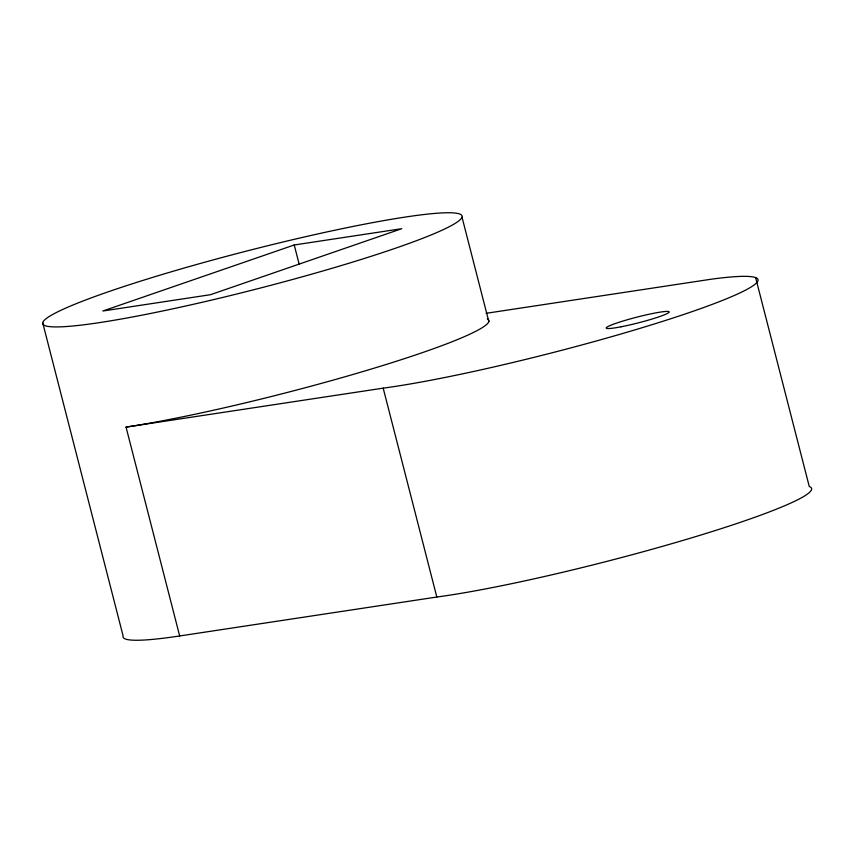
<?xml version="1.0" encoding="UTF-8"?>
<svg xmlns="http://www.w3.org/2000/svg" width="853" height="853" viewBox="0 0 853 853"><rect width="100%" height="100%" fill="white"/><g stroke="black" fill="none" stroke-linecap="round" stroke-linejoin="round"><path stroke-width="1.28" d="M294.232 244.982L102.85 311.004L210.424 294.711L401.806 228.689L294.232 244.982L299.19 264.323M486.082 313.318L711.967 279.102A217.206 19.683 -14.4 0 1 678.967 316.058A217.206 19.683 -14.4 0 1 383.189 388.147L126.041 427.097L179.674 635.965L436.821 597.025A217.206 19.683 -14.4 0 0 685.567 539.64A217.206 19.683 -14.4 0 0 809.262 486.498L755.63 277.63M462.006 217.142A216.534 19.63 -14.4 0 1 141.566 315.237A216.534 19.63 -14.4 0 1 153.412 277.161A216.534 19.63 -14.4 0 1 462.006 217.142L488.822 321.581M383.189 388.147L436.821 597.025M42.65 322.551L123.088 635.858A216.534 19.63 -14.4 0 0 179.674 635.965M487.308 318.787A216.534 19.63 -14.4 0 1 368.251 369.946A216.534 19.63 -14.4 0 1 126.041 427.097M621.112 326.784A32.478 2.943 -14.4 0 0 669.178 312.07A32.478 2.943 -14.4 0 0 622.882 321.069A32.478 2.943 -14.4 0 0 621.112 326.784"/></g></svg>
